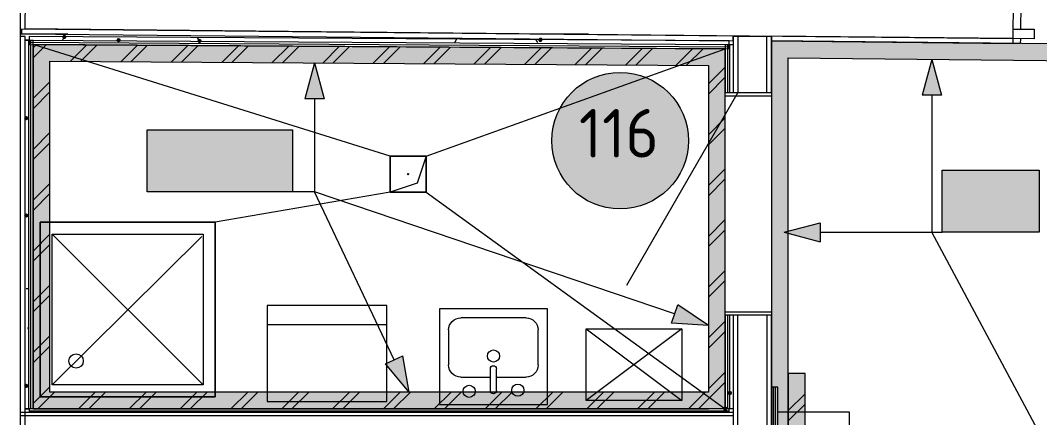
# Model space of a CAD drawing. Header units: millimetres. Extents: x -546 to 1681, y -650 to 1730.
# Drawn here: x 411.13 to 453.67, y 446.11 to 462.69 of the extents above; entities that cross this region are included whole.
import ezdxf

# ---------------------------------------------------------------- set-up
doc = ezdxf.new("R2010")
doc.units = ezdxf.units.MM

msp = doc.modelspace()

# ---------------------------------------------------------------- hatches: boundary and pattern name
h = msp.add_hatch(color=7)
h.dxf.hatch_style = 2
h.paths.add_polyline_path([(412.96, 462.092), (412.896, 462.066), (412.87, 462.002), (412.896, 461.939), (412.96, 461.912), (413.023, 461.939), (413.05, 462.002), (413.023, 462.066)])
at = {"true_color": 0xcccccc}
h = msp.add_hatch(color=254, dxfattribs=at)
h.dxf.hatch_style = 2
h.paths.add_polyline_path([(412.357, 460.986), (411.657, 460.991), (411.657, 461.691)])
h = msp.add_hatch(color=254, dxfattribs=at)
h.dxf.hatch_style = 2
h.paths.add_polyline_path([(411.657, 461.691), (412.357, 461.686), (412.357, 460.986)])
h = msp.add_hatch(color=254, dxfattribs=at)
h.dxf.hatch_style = 2
h.paths.add_polyline_path([(412.357, 461.686), (439.847, 461.51), (439.847, 460.81), (412.357, 460.986)])
h = msp.add_hatch(color=7)
h.dxf.hatch_style = 2
h.paths.add_polyline_path([(415.228, 461.956), (415.164, 461.93), (415.138, 461.866), (415.164, 461.803), (415.228, 461.776), (415.291, 461.803), (415.318, 461.866), (415.291, 461.93)])
h = msp.add_hatch(color=7)
h.dxf.hatch_style = 2
h.paths.add_polyline_path([(418.604, 461.924), (418.54, 461.898), (418.514, 461.834), (418.54, 461.771), (418.604, 461.744), (418.667, 461.771), (418.694, 461.834), (418.667, 461.898)])
h = msp.add_hatch(color=7)
h.dxf.hatch_style = 2
h.paths.add_polyline_path([(432.916, 461.842), (432.923, 461.911), (432.88, 461.964), (432.811, 461.972), (432.758, 461.929), (432.752, 461.918), (432.744, 461.849), (432.788, 461.795), (432.856, 461.788), (432.91, 461.831)])
at = {"true_color": 0xf1d696}
h = msp.add_hatch(color=41, dxfattribs=at)
h.dxf.hatch_style = 2
h.paths.add_polyline_path([(442.475, 461.833), (443.175, 461.126), (442.475, 461.133)])
h = msp.add_hatch(color=41, dxfattribs=at)
h.dxf.hatch_style = 2
h.paths.add_polyline_path([(442.475, 461.833), (443.175, 461.826), (443.175, 461.126)])
h = msp.add_hatch(color=41, dxfattribs=at)
h.dxf.hatch_style = 2
h.paths.add_polyline_path([(443.175, 461.126), (443.175, 461.826), (464.664, 461.606), (464.664, 460.906)])
at = {"true_color": 0xcccccc}
h = msp.add_hatch(color=254, dxfattribs=at)
h.dxf.hatch_style = 2
h.paths.add_polyline_path([(439.847, 461.51), (440.547, 461.505), (439.847, 460.81)])
h = msp.add_hatch(color=254, dxfattribs=at)
h.dxf.hatch_style = 2
h.paths.add_polyline_path([(439.847, 460.81), (440.543, 461.501), (440.547, 460.805)])
h = msp.add_hatch(color=254, dxfattribs=at)
h.dxf.hatch_style = 2
h.paths.add_polyline_path([(412.357, 447.173), (411.657, 447.173), (411.657, 460.991), (412.357, 460.986)])
at = {"true_color": 0x0077b0}
h = msp.add_hatch(color=144, dxfattribs=at)
h.dxf.hatch_style = 2
h.paths.add_polyline_path([(423.403, 460.915), (423.803, 459.423), (423.003, 459.423)])
at = {"true_color": 0xcccccc}
h = msp.add_hatch(color=254, dxfattribs=at)
h.dxf.hatch_style = 2
h.paths.add_polyline_path([(439.847, 460.81), (440.547, 460.805), (440.547, 447.173), (439.847, 447.173)])
at = {"true_color": 0xf1d696}
h = msp.add_hatch(color=41, dxfattribs=at)
h.dxf.hatch_style = 2
h.paths.add_polyline_path([(443.175, 461.126), (443.178, 422.176), (442.478, 422.178), (442.475, 461.133)])
at = {"true_color": 0x0077b0}
h = msp.add_hatch(color=144, dxfattribs=at)
h.dxf.hatch_style = 2
h.paths.add_polyline_path([(449.167, 461.061), (449.567, 459.568), (448.767, 459.568)])
at = {"true_color": 0xffffff}
h = msp.add_hatch(color=7, dxfattribs=at)
edge = h.paths.add_edge_path()
edge.add_arc((436.158, 457.67), 2.852, 0, 360)
h = msp.add_hatch(color=7)
h.dxf.hatch_style = 2
h.paths.add_polyline_path([(411.373, 458.699), (411.309, 458.673), (411.283, 458.609), (411.309, 458.546), (411.373, 458.519), (411.436, 458.546), (411.463, 458.609), (411.436, 458.673)])
h = msp.add_hatch(color=7, dxfattribs=at)
h.dxf.hatch_style = 2
h.paths.add_polyline_path([(416.422, 458.125), (422.483, 458.125), (422.483, 455.536), (416.422, 455.536)])
h = msp.add_hatch(color=7, dxfattribs=at)
h.dxf.hatch_style = 2
h.paths.add_polyline_path([(416.422, 458.125), (422.483, 458.125), (422.483, 455.536), (416.422, 455.536)])
h = msp.add_hatch(color=7, dxfattribs=at)
h.dxf.hatch_style = 2
h.paths.add_polyline_path([(416.422, 458.125), (422.483, 458.125), (422.483, 455.536), (416.422, 455.536)])
at = {"true_color": 0x0077b0}
h = msp.add_hatch(color=144, dxfattribs=at)
h.dxf.hatch_style = 2
h.paths.add_polyline_path([(416.725, 458.141), (417.736, 458.141), (417.809, 458.116), (417.834, 458.039), (417.834, 456.222), (417.809, 456.147), (417.736, 456.123), (417.659, 456.147), (417.634, 456.222), (417.634, 457.938), (416.827, 457.938), (416.827, 456.222), (416.802, 456.147), (416.725, 456.123), (416.649, 456.147), (416.624, 456.222), (416.624, 458.039), (416.649, 458.116)])
h = msp.add_hatch(color=144, dxfattribs=at)
h.dxf.hatch_style = 2
h.paths.add_polyline_path([(416.725, 458.141), (417.736, 458.141), (417.809, 458.116), (417.834, 458.039), (417.834, 456.222), (417.809, 456.147), (417.736, 456.123), (417.659, 456.147), (417.634, 456.222), (417.634, 457.938), (416.827, 457.938), (416.827, 456.222), (416.802, 456.147), (416.725, 456.123), (416.649, 456.147), (416.624, 456.222), (416.624, 458.039), (416.649, 458.116)])
h = msp.add_hatch(color=144, dxfattribs=at)
h.dxf.hatch_style = 2
h.paths.add_polyline_path([(416.725, 458.141), (417.736, 458.141), (417.809, 458.116), (417.834, 458.039), (417.834, 456.222), (417.809, 456.147), (417.736, 456.123), (417.659, 456.147), (417.634, 456.222), (417.634, 457.938), (416.827, 457.938), (416.827, 456.222), (416.802, 456.147), (416.725, 456.123), (416.649, 456.147), (416.624, 456.222), (416.624, 458.039), (416.649, 458.116)])
h = msp.add_hatch(color=144, dxfattribs=at)
h.dxf.hatch_style = 2
h.paths.add_polyline_path([(418.239, 456.222), (418.239, 458.039), (418.265, 458.116), (418.341, 458.141), (418.417, 458.116), (418.442, 458.039), (418.442, 457.334), (419.249, 457.334), (419.249, 458.039), (419.275, 458.116), (419.351, 458.141), (419.425, 458.116), (419.45, 458.039), (419.45, 456.222), (419.425, 456.147), (419.351, 456.123), (419.275, 456.147), (419.249, 456.222), (419.249, 457.131), (418.442, 457.131), (418.442, 456.222), (418.417, 456.147), (418.341, 456.123), (418.265, 456.147)])
h = msp.add_hatch(color=144, dxfattribs=at)
h.dxf.hatch_style = 2
h.paths.add_polyline_path([(418.239, 456.222), (418.239, 458.039), (418.265, 458.116), (418.341, 458.141), (418.417, 458.116), (418.442, 458.039), (418.442, 457.334), (419.249, 457.334), (419.249, 458.039), (419.275, 458.116), (419.351, 458.141), (419.425, 458.116), (419.45, 458.039), (419.45, 456.222), (419.425, 456.147), (419.351, 456.123), (419.275, 456.147), (419.249, 456.222), (419.249, 457.131), (418.442, 457.131), (418.442, 456.222), (418.417, 456.147), (418.341, 456.123), (418.265, 456.147)])
h = msp.add_hatch(color=144, dxfattribs=at)
h.dxf.hatch_style = 2
h.paths.add_polyline_path([(418.239, 456.222), (418.239, 458.039), (418.265, 458.116), (418.341, 458.141), (418.417, 458.116), (418.442, 458.039), (418.442, 457.334), (419.249, 457.334), (419.249, 458.039), (419.275, 458.116), (419.351, 458.141), (419.425, 458.116), (419.45, 458.039), (419.45, 456.222), (419.425, 456.147), (419.351, 456.123), (419.275, 456.147), (419.249, 456.222), (419.249, 457.131), (418.442, 457.131), (418.442, 456.222), (418.417, 456.147), (418.341, 456.123), (418.265, 456.147)])
h = msp.add_hatch(color=144, dxfattribs=at)
h.dxf.hatch_style = 2
h.paths.add_polyline_path([(421.774, 458.141), (421.875, 458.132), (421.968, 458.105), (422.053, 458.059), (422.13, 457.995), (422.195, 457.916), (422.242, 457.831), (422.27, 457.737), (422.279, 457.636), (422.256, 457.492), (422.187, 457.345), (421.552, 456.324), (422.178, 456.324), (422.254, 456.298), (422.279, 456.222), (422.254, 456.147), (422.178, 456.123), (421.371, 456.123), (421.295, 456.147), (421.269, 456.222), (421.286, 456.281), (422.026, 457.469), (422.064, 457.552), (422.076, 457.636), (422.055, 457.753), (421.989, 457.85), (421.891, 457.916), (421.774, 457.938), (421.69, 457.922), (421.609, 457.874), (421.532, 457.795), (421.458, 457.684), (421.422, 457.648), (421.371, 457.636), (421.295, 457.661), (421.269, 457.738), (421.278, 457.777), (421.38, 457.936), (421.496, 458.05), (421.628, 458.118)])
h = msp.add_hatch(color=144, dxfattribs=at)
h.dxf.hatch_style = 2
h.paths.add_polyline_path([(421.774, 458.141), (421.875, 458.132), (421.968, 458.105), (422.053, 458.059), (422.13, 457.995), (422.195, 457.916), (422.242, 457.831), (422.27, 457.737), (422.279, 457.636), (422.256, 457.492), (422.187, 457.345), (421.552, 456.324), (422.178, 456.324), (422.254, 456.298), (422.279, 456.222), (422.254, 456.147), (422.178, 456.123), (421.371, 456.123), (421.295, 456.147), (421.269, 456.222), (421.286, 456.281), (422.026, 457.469), (422.064, 457.552), (422.076, 457.636), (422.055, 457.753), (421.989, 457.85), (421.891, 457.916), (421.774, 457.938), (421.69, 457.922), (421.609, 457.874), (421.532, 457.795), (421.458, 457.684), (421.422, 457.648), (421.371, 457.636), (421.295, 457.661), (421.269, 457.738), (421.278, 457.777), (421.38, 457.936), (421.496, 458.05), (421.628, 458.118)])
h = msp.add_hatch(color=144, dxfattribs=at)
h.dxf.hatch_style = 2
h.paths.add_polyline_path([(421.774, 458.141), (421.875, 458.132), (421.968, 458.105), (422.053, 458.059), (422.13, 457.995), (422.195, 457.916), (422.242, 457.831), (422.27, 457.737), (422.279, 457.636), (422.256, 457.492), (422.187, 457.345), (421.552, 456.324), (422.178, 456.324), (422.254, 456.298), (422.279, 456.222), (422.254, 456.147), (422.178, 456.123), (421.371, 456.123), (421.295, 456.147), (421.269, 456.222), (421.286, 456.281), (422.026, 457.469), (422.064, 457.552), (422.076, 457.636), (422.055, 457.753), (421.989, 457.85), (421.891, 457.916), (421.774, 457.938), (421.69, 457.922), (421.609, 457.874), (421.532, 457.795), (421.458, 457.684), (421.422, 457.648), (421.371, 457.636), (421.295, 457.661), (421.269, 457.738), (421.278, 457.777), (421.38, 457.936), (421.496, 458.05), (421.628, 458.118)])
h = msp.add_hatch(color=144, dxfattribs=at)
h.dxf.hatch_style = 2
h.paths.add_polyline_path([(420.763, 456.625), (419.956, 456.625), (419.88, 456.651), (419.855, 456.727), (419.88, 456.803), (419.956, 456.829), (420.763, 456.829), (420.839, 456.803), (420.864, 456.727), (420.839, 456.651)])
h = msp.add_hatch(color=144, dxfattribs=at)
h.dxf.hatch_style = 2
h.paths.add_polyline_path([(420.763, 456.625), (419.956, 456.625), (419.88, 456.651), (419.855, 456.727), (419.88, 456.803), (419.956, 456.829), (420.763, 456.829), (420.839, 456.803), (420.864, 456.727), (420.839, 456.651)])
h = msp.add_hatch(color=144, dxfattribs=at)
h.dxf.hatch_style = 2
h.paths.add_polyline_path([(420.763, 456.625), (419.956, 456.625), (419.88, 456.651), (419.855, 456.727), (419.88, 456.803), (419.956, 456.829), (420.763, 456.829), (420.839, 456.803), (420.864, 456.727), (420.839, 456.651)])
at = {"true_color": 0xffffff}
h = msp.add_hatch(color=7, dxfattribs=at)
h.dxf.hatch_style = 2
h.paths.add_polyline_path([(449.606, 456.434), (453.647, 456.434), (453.647, 453.846), (449.606, 453.846)])
h = msp.add_hatch(color=7, dxfattribs=at)
h.dxf.hatch_style = 2
h.paths.add_polyline_path([(449.606, 456.434), (453.647, 456.434), (453.647, 453.846), (449.606, 453.846)])
h = msp.add_hatch(color=7, dxfattribs=at)
h.dxf.hatch_style = 2
h.paths.add_polyline_path([(449.606, 456.434), (453.647, 456.434), (453.647, 453.846), (449.606, 453.846)])
at = {"true_color": 0x0077b0}
h = msp.add_hatch(color=144, dxfattribs=at)
h.paths.add_polyline_path([(450.816, 455.038), (450.816, 455.844), (450.787, 456.001), (450.698, 456.132), (450.569, 456.219), (450.413, 456.248), (450.256, 456.219), (450.125, 456.132), (450.037, 456.001), (450.009, 455.844), (450.009, 455.038), (450.037, 454.881), (450.125, 454.753), (450.256, 454.664), (450.413, 454.634), (450.569, 454.664), (450.698, 454.753), (450.787, 454.881)])
h.paths.add_polyline_path([(451.017, 455.038), (451.006, 454.917), (450.972, 454.805), (450.917, 454.702), (450.839, 454.608), (450.747, 454.531), (450.645, 454.476), (450.533, 454.444), (450.413, 454.433), (450.291, 454.444), (450.179, 454.476), (450.077, 454.531), (449.984, 454.608), (449.906, 454.702), (449.851, 454.805), (449.817, 454.917), (449.806, 455.038), (449.806, 455.844), (449.817, 455.966), (449.851, 456.078), (449.906, 456.18), (449.984, 456.273), (450.077, 456.351), (450.179, 456.407), (450.291, 456.44), (450.413, 456.451), (450.533, 456.44), (450.645, 456.407), (450.748, 456.352), (450.842, 456.276), (450.918, 456.182), (450.973, 456.079), (451.006, 455.967), (451.017, 455.844)])
h = msp.add_hatch(color=144, dxfattribs=at)
h.paths.add_polyline_path([(450.816, 455.038), (450.816, 455.844), (450.787, 456.001), (450.698, 456.132), (450.569, 456.219), (450.413, 456.248), (450.256, 456.219), (450.125, 456.132), (450.037, 456.001), (450.009, 455.844), (450.009, 455.038), (450.037, 454.881), (450.125, 454.753), (450.256, 454.664), (450.413, 454.634), (450.569, 454.664), (450.698, 454.753), (450.787, 454.881)])
h.paths.add_polyline_path([(451.017, 455.038), (451.006, 454.917), (450.972, 454.805), (450.917, 454.702), (450.839, 454.608), (450.747, 454.531), (450.645, 454.476), (450.533, 454.444), (450.413, 454.433), (450.291, 454.444), (450.179, 454.476), (450.077, 454.531), (449.984, 454.608), (449.906, 454.702), (449.851, 454.805), (449.817, 454.917), (449.806, 455.038), (449.806, 455.844), (449.817, 455.966), (449.851, 456.078), (449.906, 456.18), (449.984, 456.273), (450.077, 456.351), (450.179, 456.407), (450.291, 456.44), (450.413, 456.451), (450.533, 456.44), (450.645, 456.407), (450.748, 456.352), (450.842, 456.276), (450.918, 456.182), (450.973, 456.079), (451.006, 455.967), (451.017, 455.844)])
h = msp.add_hatch(color=144, dxfattribs=at)
h.paths.add_polyline_path([(450.816, 455.038), (450.816, 455.844), (450.787, 456.001), (450.698, 456.132), (450.569, 456.219), (450.413, 456.248), (450.256, 456.219), (450.125, 456.132), (450.037, 456.001), (450.009, 455.844), (450.009, 455.038), (450.037, 454.881), (450.125, 454.753), (450.256, 454.664), (450.413, 454.634), (450.569, 454.664), (450.698, 454.753), (450.787, 454.881)])
h.paths.add_polyline_path([(451.017, 455.038), (451.006, 454.917), (450.972, 454.805), (450.917, 454.702), (450.839, 454.608), (450.747, 454.531), (450.645, 454.476), (450.533, 454.444), (450.413, 454.433), (450.291, 454.444), (450.179, 454.476), (450.077, 454.531), (449.984, 454.608), (449.906, 454.702), (449.851, 454.805), (449.817, 454.917), (449.806, 455.038), (449.806, 455.844), (449.817, 455.966), (449.851, 456.078), (449.906, 456.18), (449.984, 456.273), (450.077, 456.351), (450.179, 456.407), (450.291, 456.44), (450.413, 456.451), (450.533, 456.44), (450.645, 456.407), (450.748, 456.352), (450.842, 456.276), (450.918, 456.182), (450.973, 456.079), (451.006, 455.967), (451.017, 455.844)])
h = msp.add_hatch(color=144, dxfattribs=at)
h.dxf.hatch_style = 2
h.paths.add_polyline_path([(453.239, 456.107), (453.008, 455.875), (452.937, 455.844), (452.861, 455.87), (452.836, 455.946), (452.864, 456.016), (453.259, 456.412), (453.3, 456.441), (453.341, 456.451), (453.417, 456.426), (453.442, 456.349), (453.442, 454.532), (453.417, 454.457), (453.341, 454.433), (453.265, 454.457), (453.239, 454.532)])
h = msp.add_hatch(color=144, dxfattribs=at)
h.dxf.hatch_style = 2
h.paths.add_polyline_path([(453.239, 456.107), (453.008, 455.875), (452.937, 455.844), (452.861, 455.87), (452.836, 455.946), (452.864, 456.016), (453.259, 456.412), (453.3, 456.441), (453.341, 456.451), (453.417, 456.426), (453.442, 456.349), (453.442, 454.532), (453.417, 454.457), (453.341, 454.433), (453.265, 454.457), (453.239, 454.532)])
h = msp.add_hatch(color=144, dxfattribs=at)
h.dxf.hatch_style = 2
h.paths.add_polyline_path([(453.239, 456.107), (453.008, 455.875), (452.937, 455.844), (452.861, 455.87), (452.836, 455.946), (452.864, 456.016), (453.259, 456.412), (453.3, 456.441), (453.341, 456.451), (453.417, 456.426), (453.442, 456.349), (453.442, 454.532), (453.417, 454.457), (453.341, 454.433), (453.265, 454.457), (453.239, 454.532)])
h = msp.add_hatch(color=144, dxfattribs=at)
h.dxf.hatch_style = 2
h.paths.add_polyline_path([(452.33, 454.936), (451.523, 454.936), (451.447, 454.961), (451.421, 455.038), (451.447, 455.114), (451.523, 455.139), (452.33, 455.139), (452.406, 455.114), (452.431, 455.038), (452.406, 454.961)])
h = msp.add_hatch(color=144, dxfattribs=at)
h.dxf.hatch_style = 2
h.paths.add_polyline_path([(452.33, 454.936), (451.523, 454.936), (451.447, 454.961), (451.421, 455.038), (451.447, 455.114), (451.523, 455.139), (452.33, 455.139), (452.406, 455.114), (452.431, 455.038), (452.406, 454.961)])
h = msp.add_hatch(color=144, dxfattribs=at)
h.dxf.hatch_style = 2
h.paths.add_polyline_path([(452.33, 454.936), (451.523, 454.936), (451.447, 454.961), (451.421, 455.038), (451.447, 455.114), (451.523, 455.139), (452.33, 455.139), (452.406, 455.114), (452.431, 455.038), (452.406, 454.961)])
h = msp.add_hatch(color=7)
h.dxf.hatch_style = 2
h.paths.add_polyline_path([(411.373, 454.635), (411.309, 454.609), (411.283, 454.545), (411.309, 454.482), (411.373, 454.455), (411.436, 454.482), (411.463, 454.545), (411.436, 454.609)])
h = msp.add_hatch(color=7)
h.dxf.hatch_style = 2
h.paths.add_polyline_path([(411.373, 454.635), (411.309, 454.609), (411.283, 454.545), (411.309, 454.482), (411.373, 454.455), (411.436, 454.482), (411.463, 454.545), (411.436, 454.609)])
h = msp.add_hatch(color=144, dxfattribs=at)
h.dxf.hatch_style = 2
h.paths.add_polyline_path([(443.012, 453.846), (444.504, 454.246), (444.504, 453.446)])
h = msp.add_hatch(color=144, dxfattribs=at)
h.dxf.hatch_style = 2
h.paths.add_polyline_path([(439.847, 449.954), (438.305, 450.055), (438.562, 450.813)])
h = msp.add_hatch(color=144, dxfattribs=at)
h.dxf.hatch_style = 2
h.paths.add_polyline_path([(427.36, 447.173), (426.36, 448.351), (427.083, 448.694)])
at = {"true_color": 0xfd8379}
h = msp.add_hatch(color=11, dxfattribs=at)
h.dxf.hatch_style = 2
h.paths.add_polyline_path([(443.176, 447.954), (443.876, 447.954), (443.876, 439.954), (443.176, 439.954)])
h = msp.add_hatch(color=7)
h.dxf.hatch_style = 2
h.paths.add_polyline_path([(411.373, 447.523), (411.309, 447.497), (411.283, 447.433), (411.309, 447.37), (411.373, 447.343), (411.436, 447.37), (411.463, 447.433), (411.436, 447.497)])
at = {"true_color": 0xcccccc}
h = msp.add_hatch(color=254, dxfattribs=at)
h.dxf.hatch_style = 2
h.paths.add_polyline_path([(412.357, 447.173), (412.357, 446.473), (411.657, 446.473)])
h = msp.add_hatch(color=254, dxfattribs=at)
h.dxf.hatch_style = 2
h.paths.add_polyline_path([(411.657, 447.173), (412.357, 447.173), (411.657, 446.473)])
h = msp.add_hatch(color=254, dxfattribs=at)
h.dxf.hatch_style = 2
h.paths.add_polyline_path([(439.847, 447.173), (439.847, 446.473), (412.357, 446.473), (412.357, 447.173)])
h = msp.add_hatch(color=254, dxfattribs=at)
h.dxf.hatch_style = 2
h.paths.add_polyline_path([(439.847, 446.473), (439.847, 447.173), (440.547, 446.473)])
h = msp.add_hatch(color=254, dxfattribs=at)
h.dxf.hatch_style = 2
h.paths.add_polyline_path([(439.847, 447.173), (440.547, 447.173), (440.547, 446.473)])
h = msp.add_hatch(color=7)
h.dxf.hatch_style = 2
h.paths.add_polyline_path([(440.745, 447.224), (440.681, 447.198), (440.655, 447.134), (440.681, 447.071), (440.745, 447.044), (440.808, 447.071), (440.835, 447.134), (440.808, 447.198)])
h = msp.add_hatch(color=7)
h.dxf.hatch_style = 2
h.paths.add_polyline_path([(440.745, 447.224), (440.681, 447.198), (440.655, 447.134), (440.681, 447.071), (440.745, 447.044), (440.808, 447.071), (440.835, 447.134), (440.808, 447.198)])
h = msp.add_hatch(color=7)
h.dxf.hatch_style = 2
h.paths.add_polyline_path([(440.457, 446.473), (440.483, 446.41), (440.547, 446.383), (440.61, 446.41), (440.637, 446.473), (440.637, 446.488), (440.61, 446.552), (440.547, 446.578), (440.483, 446.552), (440.457, 446.488)])

# ---------------------------------------------------------------- linework, layer by layer
at = {"color": 7, "lineweight": 0}
for points in [[(411.127, 415.659), (411.127, 488.948)], [(411.331, 463.551), (411.319, 462.351)], [(452.878, 463.327), (452.868, 462.327)], [(452.568, 462.33), (452.576, 463.13)], [(413.106, 462.111), (411.127, 462.111)], [(411.327, 462.021), (411.127, 462.021)], [(411.177, 462.33), (411.175, 462.13)], [(411.175, 462.13), (440.875, 461.833)], [(440.877, 462.033), (411.177, 462.33)], [(411.319, 462.351), (452.564, 461.93)], [(411.327, 421.339), (411.327, 462.021)], [(411.493, 462.022), (411.491, 461.692)], [(440.713, 461.834), (411.493, 462.022)], [(412.96, 462.002), (412.88, 461.863)], [(434.843, 462.111), (433.085, 462.111)], [(440.875, 461.833), (440.877, 462.033)], [(441.077, 462.023), (440.877, 462.023)], [(440.877, 462.023), (440.877, 461.669)], [(442.277, 462.023), (441.077, 462.023)], [(441.077, 462.023), (441.077, 459.683)], [(442.277, 459.683), (442.277, 462.023)], [(442.477, 462.023), (442.277, 462.023)], [(442.477, 462.033), (442.475, 461.833)], [(452.564, 461.93), (442.477, 462.033)], [(442.477, 459.683), (442.477, 462.023)], [(452.564, 461.93), (452.568, 462.33)], [(452.568, 462.33), (453.438, 462.321)], [(453.438, 462.321), (453.434, 461.921)], [(411.492, 461.87), (411.327, 461.872)], [(411.657, 461.857), (411.327, 461.857)], [(411.477, 446.488), (411.477, 461.857)], [(411.491, 461.692), (440.711, 461.504)], [(411.492, 461.872), (440.712, 461.684)], [(411.492, 461.782), (440.712, 461.594)], [(411.567, 446.488), (411.567, 461.857)], [(411.657, 446.488), (411.657, 461.857)], [(426.563, 457.024), (411.657, 461.691)], [(411.657, 461.691), (411.657, 460.991)], [(439.847, 461.51), (411.657, 461.691)], [(411.657, 461.548), (411.728, 461.619)], [(411.728, 461.619), (411.799, 461.69)], [(411.94, 461.407), (412.22, 461.687)], [(413.211, 460.981), (413.907, 461.677)], [(413.633, 460.978), (414.328, 461.674)], [(415.228, 461.866), (415.218, 461.848)], [(415.319, 460.967), (416.014, 461.663)], [(415.74, 460.965), (416.436, 461.66)], [(417.427, 460.954), (418.122, 461.649)], [(417.848, 460.951), (418.544, 461.647)], [(418.604, 461.834), (418.521, 461.977)], [(419.534, 460.94), (420.23, 461.636)], [(419.956, 460.938), (420.652, 461.633)], [(421.642, 460.927), (422.338, 461.622)], [(422.064, 460.924), (422.759, 461.62)], [(423.75, 460.913), (424.446, 461.609)], [(424.172, 460.911), (424.867, 461.606)], [(425.858, 460.9), (426.553, 461.595)], [(426.279, 460.897), (426.975, 461.593)], [(427.966, 460.886), (428.661, 461.582)], [(428.387, 460.883), (429.083, 461.579)], [(429.33, 461.907), (429.244, 461.758)], [(432.718, 461.771), (432.652, 461.886)], [(440.877, 461.669), (440.547, 461.669)], [(440.547, 461.669), (440.547, 459.683)], [(440.637, 461.669), (440.637, 459.683)], [(440.711, 461.504), (440.713, 461.834)], [(440.727, 461.669), (440.727, 459.683)], [(440.877, 461.669), (440.877, 459.683)], [(442.475, 461.833), (452.562, 461.73)], [(442.475, 461.833), (442.475, 461.133)], [(464.664, 461.606), (442.475, 461.833)], [(452.562, 461.73), (452.564, 461.93)], [(452.861, 461.727), (452.562, 461.73)], [(453.434, 461.921), (452.564, 461.93)], [(452.864, 461.927), (452.861, 461.727)], [(411.657, 461.124), (411.94, 461.407)], [(428.063, 457.024), (440.547, 461.505)], [(430.073, 460.873), (430.769, 461.568)], [(430.495, 460.87), (431.19, 461.565)], [(432.181, 460.859), (432.877, 461.555)], [(432.603, 460.856), (433.298, 461.552)], [(434.289, 460.846), (434.984, 461.541)], [(434.71, 460.843), (435.406, 461.538)], [(436.397, 460.832), (437.092, 461.528)], [(436.818, 460.829), (437.514, 461.525)], [(438.504, 460.818), (439.2, 461.514)], [(438.926, 460.816), (439.621, 461.511)], [(440.547, 461.505), (439.847, 461.51)], [(440.547, 446.473), (440.547, 461.505)], [(411.657, 460.991), (411.657, 446.473)], [(412.357, 460.986), (439.847, 460.81)], [(412.357, 447.173), (412.357, 460.986)], [(439.847, 460.81), (439.847, 447.173)], [(439.847, 460.04), (440.547, 460.74)], [(442.475, 461.133), (442.478, 421.478)], [(443.175, 461.126), (464.664, 460.906)], [(443.178, 422.176), (443.175, 461.126)], [(433.306, 457.67), (433.32, 457.962), (433.364, 458.245), (433.434, 458.519), (433.53, 458.781), (433.65, 459.03), (433.793, 459.265), (433.957, 459.485), (434.141, 459.687), (434.343, 459.871), (434.563, 460.035), (434.798, 460.178), (435.047, 460.298), (435.309, 460.394), (435.583, 460.465), (435.866, 460.508), (436.158, 460.522), (436.449, 460.508), (436.732, 460.465), (437.006, 460.394), (437.268, 460.298), (437.517, 460.178), (437.752, 460.035), (437.972, 459.871), (438.174, 459.687), (438.358, 459.485), (438.523, 459.265), (438.665, 459.03), (438.786, 458.781), (438.881, 458.519), (438.952, 458.245), (438.995, 457.962), (439.01, 457.67)], [(439.847, 459.616), (440.547, 460.316)], [(411.657, 459.427), (412.357, 460.127)], [(411.657, 459.003), (412.357, 459.703)], [(441.077, 459.683), (436.427, 451.629)], [(440.547, 459.683), (441.077, 459.683)], [(440.547, 459.523), (440.547, 459.683)], [(442.477, 459.523), (440.547, 459.523)], [(441.077, 459.683), (442.277, 459.683)], [(442.277, 459.683), (442.477, 459.683)], [(442.477, 459.683), (442.477, 459.523)], [(411.373, 458.609), (411.477, 458.609)], [(439.847, 457.919), (440.547, 458.619)], [(439.847, 457.494), (440.547, 458.194)], [(411.657, 457.306), (412.357, 458.006)], [(411.657, 456.882), (412.357, 457.582)], [(439.01, 457.67), (438.995, 457.379), (438.952, 457.096), (438.881, 456.822), (438.786, 456.56), (438.665, 456.311), (438.523, 456.076), (438.358, 455.856), (438.174, 455.654), (437.972, 455.47), (437.752, 455.306), (437.517, 455.163), (437.268, 455.043), (437.006, 454.947), (436.732, 454.876), (436.449, 454.833), (436.158, 454.818), (435.866, 454.833), (435.583, 454.876), (435.309, 454.947), (435.047, 455.043), (434.798, 455.163), (434.563, 455.306), (434.343, 455.47), (434.141, 455.654), (433.957, 455.856), (433.793, 456.076), (433.65, 456.311), (433.53, 456.56), (433.434, 456.822), (433.364, 457.096), (433.32, 457.379), (433.306, 457.67)], [(426.563, 455.524), (426.563, 457.024)], [(426.563, 457.024), (428.063, 457.024)], [(428.063, 457.024), (426.563, 457.024)], [(426.563, 457.024), (426.563, 455.524)], [(428.063, 457.024), (427.688, 455.899)], [(428.063, 457.024), (428.063, 455.524)], [(428.063, 455.524), (428.063, 457.024)], [(439.847, 455.797), (440.547, 456.497)], [(427.288, 456.274), (427.313, 456.299), (427.338, 456.274)], [(427.288, 456.274), (427.301, 456.296)], [(427.338, 456.274), (427.313, 456.249), (427.288, 456.274)], [(427.337, 456.268), (427.313, 456.249), (427.301, 456.252)], [(427.313, 456.299), (427.337, 456.281)], [(439.847, 455.373), (440.547, 456.073)], [(411.657, 455.184), (412.357, 455.884)], [(427.688, 455.899), (426.563, 455.524)], [(411.657, 454.76), (412.357, 455.46)], [(426.563, 455.524), (419.258, 454.273)], [(428.063, 455.524), (426.563, 455.524)], [(426.563, 455.524), (428.063, 455.524)], [(428.063, 455.524), (440.547, 446.473)], [(411.373, 454.545), (411.477, 454.545)], [(439.847, 453.676), (440.547, 454.376)], [(419.252, 454.273), (411.952, 454.273)], [(411.952, 454.273), (411.952, 446.973)], [(411.952, 454.273), (419.252, 454.273)], [(411.952, 446.973), (411.952, 454.273)], [(419.252, 446.973), (419.252, 454.273)], [(419.252, 454.273), (419.252, 446.973)], [(439.847, 453.252), (440.547, 453.952)], [(411.657, 453.063), (412.357, 453.763)], [(412.452, 453.773), (418.752, 453.773)], [(412.452, 447.473), (412.452, 453.773)], [(418.752, 453.773), (418.752, 447.473)], [(411.657, 452.639), (412.357, 453.339)], [(439.847, 451.555), (440.547, 452.255)], [(439.847, 451.13), (440.547, 451.83)], [(411.373, 451.497), (411.477, 451.497)], [(411.657, 450.942), (412.357, 451.642)], [(411.657, 450.518), (412.357, 451.218)], [(433.121, 450.655), (428.621, 450.655)], [(428.621, 450.655), (428.621, 446.655)], [(433.121, 450.655), (428.621, 450.655)], [(428.621, 450.655), (428.621, 446.655)], [(433.121, 446.655), (433.121, 450.655)], [(433.121, 446.655), (433.121, 450.655)], [(440.547, 450.383), (440.547, 450.523)], [(440.547, 450.523), (442.477, 450.523)], [(429.002, 449.766), (429.012, 449.869), (429.042, 449.964), (429.089, 450.051), (429.151, 450.126), (429.226, 450.188), (429.312, 450.235), (429.407, 450.264), (429.51, 450.274)], [(432.232, 450.274), (429.51, 450.274)], [(432.232, 450.274), (432.334, 450.264), (432.43, 450.235), (432.516, 450.188), (432.591, 450.126), (432.653, 450.051), (432.7, 449.964), (432.729, 449.869), (432.74, 449.766)], [(439.847, 449.433), (440.547, 450.133)], [(441.077, 450.383), (440.547, 450.383)], [(440.547, 450.383), (440.547, 446.488)], [(440.637, 450.383), (440.637, 446.488)], [(440.727, 450.383), (440.727, 446.488)], [(440.877, 450.383), (440.877, 446.488)], [(442.277, 450.383), (441.077, 450.383)], [(441.077, 421.278), (441.077, 450.383)], [(442.477, 450.383), (442.277, 450.383)], [(442.277, 450.383), (442.277, 437.478)], [(442.477, 421.278), (442.477, 450.383)], [(411.477, 449.794), (411.433, 449.87)], [(429.002, 449.766), (429.002, 448.306)], [(432.74, 448.306), (432.74, 449.766)], [(439.847, 449.009), (440.547, 449.709)], [(411.657, 448.82), (412.357, 449.52)], [(411.657, 448.396), (412.357, 449.096)], [(430.617, 448.679), (430.637, 448.778), (430.691, 448.859), (430.772, 448.913), (430.871, 448.933), (430.97, 448.913), (431.051, 448.859), (431.105, 448.778), (431.125, 448.679)], [(431.125, 448.679), (431.105, 448.58), (431.051, 448.5), (430.97, 448.445), (430.871, 448.425), (430.772, 448.445), (430.691, 448.5), (430.637, 448.58), (430.617, 448.679)], [(429.51, 447.798), (429.407, 447.809), (429.312, 447.838), (429.226, 447.885), (429.151, 447.947), (429.089, 448.023), (429.042, 448.109), (429.012, 448.204), (429.002, 448.306)], [(430.744, 448.147), (430.754, 448.197), (430.781, 448.237), (430.821, 448.264), (430.871, 448.274), (430.92, 448.264), (430.96, 448.237), (430.988, 448.197), (430.998, 448.147)], [(430.744, 447.227), (430.744, 448.147)], [(430.998, 447.227), (430.998, 448.147)], [(432.74, 448.306), (432.729, 448.204), (432.7, 448.109), (432.653, 448.023), (432.591, 447.947), (432.516, 447.885), (432.43, 447.838), (432.334, 447.809), (432.232, 447.798)], [(439.847, 447.312), (440.547, 448.012)], [(429.51, 447.798), (430.744, 447.798)], [(430.998, 447.798), (432.232, 447.798)], [(440.133, 447.173), (440.547, 447.588)], [(443.176, 447.954), (443.176, 439.954)], [(443.876, 447.954), (443.176, 447.954)], [(443.876, 439.954), (443.876, 447.954)], [(411.373, 447.433), (411.477, 447.433)], [(411.657, 446.699), (412.131, 447.173)], [(412.131, 447.173), (412.357, 447.399)], [(412.357, 446.975), (412.555, 447.173)], [(439.847, 447.173), (412.357, 447.173)], [(418.752, 447.473), (412.452, 447.473)], [(413.552, 446.473), (414.252, 447.173)], [(413.977, 446.473), (414.677, 447.173)], [(415.674, 446.473), (416.374, 447.173)], [(416.098, 446.473), (416.798, 447.173)], [(417.795, 446.473), (418.495, 447.173)], [(418.219, 446.473), (418.919, 447.173)], [(419.916, 446.473), (420.616, 447.173)], [(420.341, 446.473), (421.041, 447.173)], [(422.038, 446.473), (422.738, 447.173)], [(422.462, 446.473), (423.162, 447.173)], [(424.159, 446.473), (424.859, 447.173)], [(424.583, 446.473), (425.283, 447.173)], [(426.28, 446.473), (426.98, 447.173)], [(426.705, 446.473), (427.405, 447.173)], [(428.402, 446.473), (429.102, 447.173)], [(428.826, 446.473), (429.526, 447.173)], [(429.601, 447.205), (429.621, 447.305), (429.675, 447.385), (429.756, 447.44), (429.855, 447.459), (429.954, 447.44), (430.035, 447.385), (430.089, 447.305), (430.109, 447.205)], [(430.109, 447.205), (430.089, 447.107), (430.035, 447.026), (429.954, 446.971), (429.855, 446.951), (429.756, 446.971), (429.675, 447.026), (429.621, 447.107), (429.601, 447.205)], [(430.523, 446.473), (431.223, 447.173)], [(430.998, 447.227), (430.988, 447.178), (430.96, 447.137), (430.92, 447.11), (430.871, 447.1), (430.821, 447.11), (430.781, 447.137), (430.754, 447.178), (430.744, 447.227)], [(430.947, 446.473), (431.647, 447.173)], [(431.633, 447.257), (431.653, 447.357), (431.707, 447.437), (431.788, 447.492), (431.887, 447.511), (431.986, 447.492), (432.067, 447.437), (432.121, 447.357), (432.141, 447.257)], [(432.141, 447.257), (432.121, 447.159), (432.067, 447.078), (431.986, 447.023), (431.887, 447.003), (431.788, 447.023), (431.707, 447.078), (431.653, 447.159), (431.633, 447.257)], [(432.644, 446.473), (433.344, 447.173)], [(433.069, 446.473), (433.769, 447.173)], [(434.766, 446.473), (435.466, 447.173)], [(435.19, 446.473), (435.89, 447.173)], [(436.887, 446.473), (437.587, 447.173)], [(437.311, 446.473), (438.011, 447.173)], [(439.008, 446.473), (439.708, 447.173)], [(439.99, 447.03), (440.133, 447.173)], [(440.745, 447.134), (440.727, 447.103)], [(442.459, 447.383), (442.459, 439.383)], [(442.739, 447.383), (442.459, 447.383)], [(442.559, 439.383), (442.559, 447.383)], [(442.649, 439.383), (442.649, 447.383)], [(442.739, 439.383), (442.739, 447.383)], [(411.855, 446.473), (412.357, 446.975)], [(411.952, 446.973), (419.252, 446.973)], [(419.252, 446.973), (411.952, 446.973)], [(439.433, 446.473), (439.847, 446.888)], [(439.847, 446.888), (439.99, 447.03)], [(443.176, 446.398), (443.876, 447.098)], [(440.877, 446.323), (411.127, 446.323)], [(411.327, 446.488), (411.657, 446.488)], [(411.327, 446.473), (411.492, 446.473)], [(440.712, 446.473), (411.492, 446.473)], [(411.492, 446.473), (411.492, 446.323)], [(440.712, 446.383), (411.492, 446.383)], [(411.657, 446.473), (412.357, 446.473)], [(412.357, 446.473), (439.847, 446.473)], [(428.621, 446.655), (433.121, 446.655)], [(428.621, 446.655), (433.121, 446.655)], [(440.547, 446.473), (439.847, 446.473)], [(440.547, 446.488), (440.877, 446.488)], [(440.712, 446.323), (440.712, 446.473)], [(440.877, 446.488), (440.877, 421.278)], [(445.739, 446.331), (442.739, 446.331)], [(445.739, 446.331), (442.739, 446.331)], [(443.176, 445.974), (443.876, 446.674)], [(445.739, 441.831), (445.739, 446.331)], [(445.739, 441.831), (445.739, 446.331)], [(411.127, 446.193), (440.877, 446.193)]]:
    msp.add_lwpolyline(points, dxfattribs=at)
at = {"color": 144, "lineweight": 0, "true_color": 0x0077b0}
for points in [[(423.403, 460.915), (423.003, 459.423)], [(423.403, 460.915), (423.803, 459.423)], [(449.167, 461.061), (448.767, 459.568)], [(449.167, 461.061), (449.567, 459.568)], [(449.567, 459.568), (448.767, 459.568)], [(449.167, 459.568), (449.167, 453.846)], [(423.803, 459.423), (423.003, 459.423)], [(423.403, 459.423), (423.403, 455.536)], [(416.422, 458.125), (422.483, 458.125)], [(416.422, 455.536), (416.422, 458.125)], [(416.422, 458.125), (422.483, 458.125)], [(416.422, 455.536), (416.422, 458.125)], [(416.422, 458.125), (422.483, 458.125)], [(416.422, 455.536), (416.422, 458.125)], [(422.483, 458.125), (422.483, 455.536)], [(422.483, 458.125), (422.483, 455.536)], [(422.483, 458.125), (422.483, 455.536)], [(449.606, 456.434), (453.647, 456.434)], [(449.606, 453.846), (449.606, 456.434)], [(449.606, 456.434), (453.647, 456.434)], [(449.606, 453.846), (449.606, 456.434)], [(449.606, 456.434), (453.647, 456.434)], [(449.606, 453.846), (449.606, 456.434)], [(453.647, 456.434), (453.647, 453.846)], [(453.647, 456.434), (453.647, 453.846)], [(453.647, 456.434), (453.647, 453.846)], [(422.483, 455.536), (416.422, 455.536)], [(422.483, 455.536), (416.422, 455.536)], [(422.483, 455.536), (416.422, 455.536)], [(423.403, 455.536), (422.483, 455.536)], [(423.403, 455.536), (422.483, 455.536)], [(423.403, 455.536), (422.483, 455.536)], [(438.434, 450.434), (423.403, 455.536)], [(426.722, 448.523), (423.403, 455.536)], [(443.012, 453.846), (444.504, 454.246)], [(444.504, 454.246), (444.504, 453.446)], [(443.012, 453.846), (444.504, 453.446)], [(444.504, 453.846), (449.167, 453.846)], [(449.167, 453.846), (449.606, 453.846)], [(449.167, 453.846), (449.606, 453.846)], [(463.959, 426.229), (449.167, 453.846)], [(449.167, 453.846), (449.606, 453.846)], [(453.647, 453.846), (449.606, 453.846)], [(453.647, 453.846), (449.606, 453.846)], [(453.647, 453.846), (449.606, 453.846)], [(438.305, 450.055), (438.562, 450.813)], [(439.847, 449.954), (438.562, 450.813)], [(439.847, 449.954), (438.305, 450.055)], [(426.36, 448.351), (427.083, 448.694)], [(427.36, 447.173), (427.083, 448.694)], [(427.36, 447.173), (426.36, 448.351)]]:
    msp.add_lwpolyline(points, dxfattribs=at)
at = {"color": 8, "lineweight": 0, "true_color": 0x808080}
for points in [[(418.752, 447.473), (412.452, 453.773)], [(412.452, 447.473), (418.699, 453.666)]]:
    msp.add_lwpolyline(points, dxfattribs=at)
at = {"color": 253, "lineweight": 0, "true_color": 0x999999}
for points in [[(426.421, 450.784), (421.421, 450.784)], [(421.421, 450.784), (421.421, 446.784)], [(426.421, 446.784), (426.421, 450.784)], [(426.421, 449.984), (421.421, 449.984)], [(434.74, 449.816), (438.74, 449.816)], [(434.74, 446.816), (434.74, 449.816)], [(434.74, 449.816), (438.74, 446.816)], [(438.74, 449.816), (434.74, 446.816)], [(438.74, 449.816), (438.74, 446.816)], [(421.421, 446.784), (426.421, 446.784)], [(438.74, 446.816), (434.74, 446.816)]]:
    msp.add_lwpolyline(points, dxfattribs=at)
at = {"color": 7, "lineweight": 0}
msp.add_circle((413.452, 448.473), 0.3, dxfattribs=at)

# ---------------------------------------------------------------- texts
at = {"color": 7, "insert": (434.44, 458.993), "char_height": 2.02685, "attachment_point": 1}
msp.add_mtext('{\\fGOSTCommon|b0|i0|c0;116}', dxfattribs=at)

doc.saveas('drawing.dxf')
